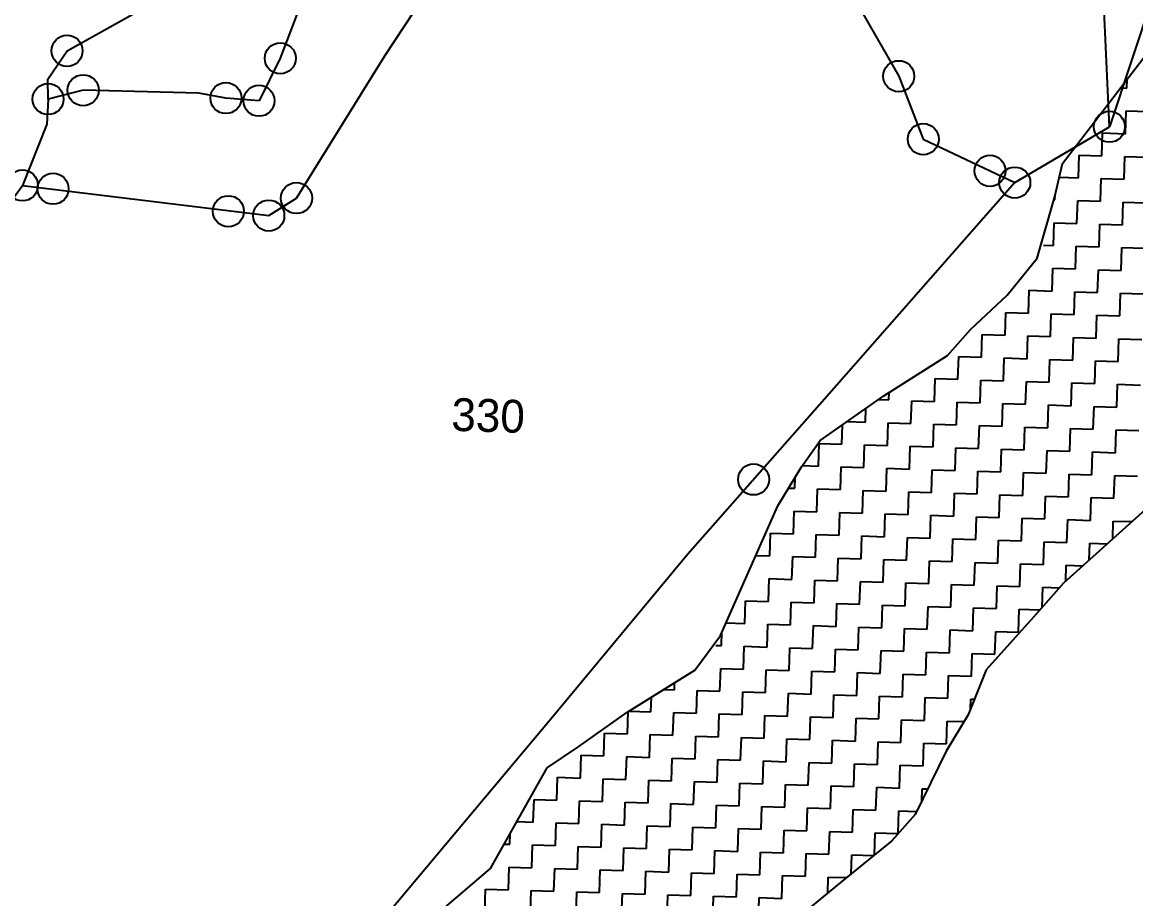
# Model space of a CAD drawing. Header units: metres. Extents: x 289133 to 292218, y 2093453 to 2100632.
# Drawn here: x 289683.1 to 290006.2, y 2094328.5 to 2094582.9 of the extents above; entities that cross this region are included whole.
import ezdxf
from ezdxf.enums import TextEntityAlignment as Align

# ---------------------------------------------------------------- set-up
doc = ezdxf.new("R2010")
doc.units = ezdxf.units.M
doc.header["$MEASUREMENT"] = 0
for name, color, linetype in [('POLY_HATCH', 12, 'Continuous'), ('POLY_PARCEL', 6, 'Continuous'), ('TEXT_PARCEL', 7, 'Continuous')]:
    doc.layers.add(name, color=color, linetype=linetype)
doc.styles.add('TEXT_MAP', font='', dxfattribs={"height": 1.8})
doc.styles.get('TEXT_MAP').set_extended_font_data('Kruti Dev 050')

msp = doc.modelspace()

# ---------------------------------------------------------------- linework, layer by layer
for centre in [(289696.06, 2094574.63), (289757.94, 2094572.45), (289937.42, 2094567.26), (289690.56, 2094560.61), (289700.75, 2094563.18), (289742.17, 2094560.92), (289751.77, 2094560.13), (289998.57, 2094552.58), (289944.54, 2094548.99), (289963.91, 2094539.79), (289683.11, 2094535.55), (289692, 2094534.59), (289971.1, 2094536.37), (289762.64, 2094531.88), (289742.88, 2094528.04), (289754.61, 2094526.78), (289895.3, 2094450.19)]:
    msp.add_circle(centre, 4.51)
at = {"layer": 'POLY_HATCH'}
for p, q in [((289984.94, 2094541.93), (290011.43, 2094576.51)), ((289982.7, 2094532.32), (289984.94, 2094541.93)), ((289977.61, 2094514.39), (289982.7, 2094532.32)), ((289968.88, 2094503.69), (289977.61, 2094514.39)), ((289958.23, 2094493.69), (289968.88, 2094503.69)), ((289951.53, 2094486.15), (289958.23, 2094493.69)), ((289933.07, 2094474.46), (289951.53, 2094486.15)), ((289914.58, 2094461.48), (289933.07, 2094474.46)), ((289909.17, 2094453.9), (289914.58, 2094461.48)), ((289902.35, 2094442.5), (289909.17, 2094453.9)), ((290013.73, 2094445.68), (289985.25, 2094420.12)), ((289885.66, 2094404.92), (289902.35, 2094442.5)), ((289985.25, 2094420.12), (289976.52, 2094410.17)), ((289976.52, 2094410.17), (289962.81, 2094394.97)), ((289878.24, 2094394.82), (289885.66, 2094404.92)), ((289870.33, 2094389.9), (289878.24, 2094394.82)), ((289962.81, 2094394.97), (289957.58, 2094381.9)), ((289858.47, 2094382.53), (289870.33, 2094389.9)), ((289844.6, 2094372.63), (289858.47, 2094382.53)), ((289957.58, 2094381.9), (289951.23, 2094371.28)), ((289835.36, 2094366.46), (289844.6, 2094372.63)), ((289951.23, 2094371.28), (289942.23, 2094352.92)), ((289818.94, 2094337.27), (289835.36, 2094366.46)), ((289942.23, 2094352.92), (289935.38, 2094345.32)), ((289935.38, 2094345.32), (289920.56, 2094333.16)), ((289803.67, 2094324.19), (289818.94, 2094337.27)), ((289920.56, 2094333.16), (289910.68, 2094325.05))]:
    msp.add_line(p, q, dxfattribs=at)
at = {"layer": 'POLY_HATCH', "linetype": 'Continuous'}
for p, q in [((290003.63, 2094563.8), (290003.71, 2094566.44)), ((290001.74, 2094563.86), (290003.63, 2094563.8)), ((289996.79, 2094557.4), (289996.81, 2094557.4)), ((289996.81, 2094557.4), (289996.81, 2094557.43)), ((290003.21, 2094550.57), (290003.42, 2094557.19)), ((290003.42, 2094557.19), (290010.04, 2094556.98)), ((289996.39, 2094544.17), (289996.6, 2094550.78)), ((289996.6, 2094550.78), (290003.21, 2094550.57)), ((289989.57, 2094537.76), (289989.78, 2094544.37)), ((289989.78, 2094544.37), (289996.39, 2094544.17)), ((290002.8, 2094537.34), (290003.01, 2094543.96)), ((290003.01, 2094543.96), (290009.62, 2094543.75)), ((289984.01, 2094537.93), (289989.57, 2094537.76)), ((289995.97, 2094530.94), (289996.18, 2094537.55)), ((289996.18, 2094537.55), (290002.8, 2094537.34)), ((289982.74, 2094531.35), (289982.79, 2094532.7)), ((289982.48, 2094531.36), (289982.74, 2094531.35)), ((289989.15, 2094524.53), (289989.36, 2094531.14)), ((289989.36, 2094531.14), (289995.97, 2094530.94)), ((290002.38, 2094524.11), (290002.59, 2094530.73)), ((290002.59, 2094530.73), (290009.21, 2094530.52)), ((289982.33, 2094518.12), (289982.54, 2094524.74)), ((289982.54, 2094524.74), (289989.15, 2094524.53)), ((289995.56, 2094517.71), (289995.77, 2094524.32)), ((289995.77, 2094524.32), (290002.38, 2094524.11)), ((289979.41, 2094518.21), (289982.33, 2094518.12)), ((289988.74, 2094511.3), (289988.94, 2094517.91)), ((289988.94, 2094517.91), (289995.56, 2094517.71)), ((290001.97, 2094510.88), (290002.17, 2094517.5)), ((290002.17, 2094517.5), (290008.79, 2094517.29)), ((289975.43, 2094511.72), (289975.51, 2094511.72)), ((289975.51, 2094511.72), (289975.51, 2094511.82)), ((289981.91, 2094504.89), (289982.12, 2094511.51)), ((289982.12, 2094511.51), (289988.74, 2094511.3)), ((289995.14, 2094504.48), (289995.35, 2094511.09)), ((289995.35, 2094511.09), (290001.97, 2094510.88)), ((289975.09, 2094498.48), (289975.3, 2094505.1)), ((289975.3, 2094505.1), (289981.91, 2094504.89)), ((289988.32, 2094498.07), (289988.53, 2094504.68)), ((289988.53, 2094504.68), (289995.14, 2094504.48)), ((290001.55, 2094497.65), (290001.76, 2094504.27)), ((290001.76, 2094504.27), (290008.37, 2094504.06)), ((289968.27, 2094492.08), (289968.47, 2094498.69)), ((289968.47, 2094498.69), (289975.09, 2094498.48)), ((289981.5, 2094491.66), (289981.7, 2094498.28)), ((289981.7, 2094498.28), (289988.32, 2094498.07)), ((289994.73, 2094491.25), (289994.93, 2094497.86)), ((289994.93, 2094497.86), (290001.55, 2094497.65)), ((289961.44, 2094485.67), (289961.65, 2094492.29)), ((289961.65, 2094492.29), (289968.27, 2094492.08)), ((289974.67, 2094485.25), (289974.88, 2094491.87)), ((289974.88, 2094491.87), (289981.5, 2094491.66)), ((289987.9, 2094484.84), (289988.11, 2094491.45)), ((289988.11, 2094491.45), (289994.73, 2094491.25)), ((290001.13, 2094484.42), (290001.34, 2094491.04)), ((290001.34, 2094491.04), (290007.96, 2094490.83)), ((289954.62, 2094479.26), (289954.83, 2094485.88)), ((289954.83, 2094485.88), (289961.44, 2094485.67)), ((289967.85, 2094478.85), (289968.06, 2094485.46)), ((289968.06, 2094485.46), (289974.67, 2094485.25)), ((289981.08, 2094478.43), (289981.29, 2094485.05)), ((289981.29, 2094485.05), (289987.9, 2094484.84)), ((289994.31, 2094478.01), (289994.52, 2094484.63)), ((289994.52, 2094484.63), (290001.13, 2094484.42)), ((289941.31, 2094479.68), (289941.39, 2094479.68)), ((289941.39, 2094479.68), (289941.39, 2094479.73)), ((289947.8, 2094472.86), (289948, 2094479.47)), ((289948, 2094479.47), (289954.62, 2094479.26)), ((289961.03, 2094472.44), (289961.23, 2094479.06)), ((289961.23, 2094479.06), (289967.85, 2094478.85)), ((289974.26, 2094472.02), (289974.46, 2094478.64)), ((289974.46, 2094478.64), (289981.08, 2094478.43)), ((289987.49, 2094471.61), (289987.69, 2094478.22)), ((289987.69, 2094478.22), (289994.31, 2094478.01)), ((290000.72, 2094471.19), (290000.93, 2094477.81)), ((290000.93, 2094477.81), (290007.54, 2094477.6)), ((289934.57, 2094473.27), (289934.63, 2094475.45)), ((289931.51, 2094473.37), (289934.57, 2094473.27)), ((289940.97, 2094466.45), (289941.18, 2094473.06)), ((289941.18, 2094473.06), (289947.8, 2094472.86)), ((289954.2, 2094466.03), (289954.41, 2094472.65)), ((289954.41, 2094472.65), (289961.03, 2094472.44)), ((289967.43, 2094465.62), (289967.64, 2094472.23)), ((289967.64, 2094472.23), (289974.26, 2094472.02)), ((289980.66, 2094465.2), (289980.87, 2094471.82)), ((289980.87, 2094471.82), (289987.49, 2094471.61)), ((289993.89, 2094464.78), (289994.1, 2094471.4)), ((289994.1, 2094471.4), (290000.72, 2094471.19)), ((289927.74, 2094466.87), (289927.87, 2094470.81)), ((289920.92, 2094460.46), (289921.1, 2094466.06)), ((289922.48, 2094467.03), (289927.74, 2094466.87)), ((289934.15, 2094460.04), (289934.36, 2094466.66)), ((289934.36, 2094466.66), (289940.97, 2094466.45)), ((289947.38, 2094459.63), (289947.59, 2094466.24)), ((289947.59, 2094466.24), (289954.2, 2094466.03)), ((289960.61, 2094459.21), (289960.82, 2094465.83)), ((289960.82, 2094465.83), (289967.43, 2094465.62)), ((289973.84, 2094458.79), (289974.05, 2094465.41)), ((289974.05, 2094465.41), (289980.66, 2094465.2)), ((289987.07, 2094458.38), (289987.28, 2094464.99)), ((289987.28, 2094464.99), (289993.89, 2094464.78)), ((290000.3, 2094457.96), (290000.51, 2094464.58)), ((290000.51, 2094464.58), (290007.12, 2094464.37)), ((289914.1, 2094454.05), (289914.3, 2094460.67)), ((289914.3, 2094460.67), (289920.92, 2094460.46)), ((289927.33, 2094453.64), (289927.53, 2094460.25)), ((289927.53, 2094460.25), (289934.15, 2094460.04)), ((289940.56, 2094453.22), (289940.76, 2094459.83)), ((289940.76, 2094459.83), (289947.38, 2094459.63)), ((289953.79, 2094452.8), (289953.99, 2094459.42)), ((289953.99, 2094459.42), (289960.61, 2094459.21)), ((289967.02, 2094452.39), (289967.22, 2094459)), ((289967.22, 2094459), (289973.84, 2094458.79)), ((289980.25, 2094451.97), (289980.46, 2094458.59)), ((289980.46, 2094458.59), (289987.07, 2094458.38)), ((289993.48, 2094451.55), (289993.69, 2094458.17)), ((289993.69, 2094458.17), (290000.3, 2094457.96)), ((289909.38, 2094454.2), (289914.1, 2094454.05)), ((289920.5, 2094447.23), (289920.71, 2094453.84)), ((289920.71, 2094453.84), (289927.33, 2094453.64)), ((289933.73, 2094446.81), (289933.94, 2094453.43)), ((289933.94, 2094453.43), (289940.56, 2094453.22)), ((289946.96, 2094446.4), (289947.17, 2094453.01)), ((289947.17, 2094453.01), (289953.79, 2094452.8)), ((289960.19, 2094445.98), (289960.4, 2094452.59)), ((289960.4, 2094452.59), (289967.02, 2094452.39)), ((289973.42, 2094445.56), (289973.63, 2094452.18)), ((289973.63, 2094452.18), (289980.25, 2094451.97)), ((289986.65, 2094445.15), (289986.86, 2094451.76)), ((289986.86, 2094451.76), (289993.48, 2094451.55)), ((289907.27, 2094447.64), (289907.37, 2094450.9)), ((289999.88, 2094444.73), (290000.09, 2094451.35)), ((290000.09, 2094451.35), (290006.71, 2094451.14)), ((289905.46, 2094447.7), (289907.27, 2094447.64)), ((289913.68, 2094440.82), (289913.89, 2094447.44)), ((289913.89, 2094447.44), (289920.5, 2094447.23)), ((289926.91, 2094440.41), (289927.12, 2094447.02)), ((289927.12, 2094447.02), (289933.73, 2094446.81)), ((289940.14, 2094439.99), (289940.35, 2094446.6)), ((289940.35, 2094446.6), (289946.96, 2094446.4)), ((289953.37, 2094439.57), (289953.58, 2094446.19)), ((289953.58, 2094446.19), (289960.19, 2094445.98)), ((289966.6, 2094439.16), (289966.81, 2094445.77)), ((289966.81, 2094445.77), (289973.42, 2094445.56)), ((289979.83, 2094438.74), (289980.04, 2094445.36)), ((289980.04, 2094445.36), (289986.65, 2094445.15)), ((289993.06, 2094438.32), (289993.27, 2094444.94)), ((289993.27, 2094444.94), (289999.88, 2094444.73)), ((289906.86, 2094434.41), (289907.06, 2094441.03)), ((289907.06, 2094441.03), (289913.68, 2094440.82)), ((289920.09, 2094434), (289920.29, 2094440.61)), ((289920.29, 2094440.61), (289926.91, 2094440.41)), ((289933.32, 2094433.58), (289933.52, 2094440.2)), ((289933.52, 2094440.2), (289940.14, 2094439.99)), ((289946.55, 2094433.17), (289946.76, 2094439.78)), ((289946.76, 2094439.78), (289953.37, 2094439.57)), ((289959.78, 2094432.75), (289959.99, 2094439.36)), ((289959.99, 2094439.36), (289966.6, 2094439.16)), ((289973.01, 2094432.33), (289973.22, 2094438.95)), ((289973.22, 2094438.95), (289979.83, 2094438.74)), ((289986.24, 2094431.92), (289986.45, 2094438.53)), ((289986.45, 2094438.53), (289993.06, 2094438.32)), ((289999.51, 2094432.92), (289999.68, 2094438.12)), ((289999.68, 2094438.12), (290005.11, 2094437.94)), ((289900.03, 2094428.01), (289900.24, 2094434.62)), ((289900.24, 2094434.62), (289906.86, 2094434.41)), ((289913.26, 2094427.59), (289913.47, 2094434.21)), ((289913.47, 2094434.21), (289920.09, 2094434)), ((289926.49, 2094427.17), (289926.7, 2094433.79)), ((289926.7, 2094433.79), (289933.32, 2094433.58)), ((289939.72, 2094426.76), (289939.93, 2094433.37)), ((289939.93, 2094433.37), (289946.55, 2094433.17)), ((289952.95, 2094426.34), (289953.16, 2094432.96)), ((289953.16, 2094432.96), (289959.78, 2094432.75)), ((289966.18, 2094425.93), (289966.39, 2094432.54)), ((289966.39, 2094432.54), (289973.01, 2094432.33)), ((289979.41, 2094425.51), (289979.62, 2094432.13)), ((289979.62, 2094432.13), (289986.24, 2094431.92)), ((289992.7, 2094426.81), (289992.85, 2094431.71)), ((289992.85, 2094431.71), (289997.98, 2094431.55)), ((289895.97, 2094428.14), (289900.03, 2094428.01)), ((289906.44, 2094421.18), (289906.65, 2094427.8)), ((289906.65, 2094427.8), (289913.26, 2094427.59)), ((289919.67, 2094420.77), (289919.88, 2094427.38)), ((289919.88, 2094427.38), (289926.49, 2094427.17)), ((289932.9, 2094420.35), (289933.11, 2094426.97)), ((289933.11, 2094426.97), (289939.72, 2094426.76)), ((289946.13, 2094419.94), (289946.34, 2094426.55)), ((289946.34, 2094426.55), (289952.95, 2094426.34)), ((289959.36, 2094419.52), (289959.57, 2094426.13)), ((289959.57, 2094426.13), (289966.18, 2094425.93)), ((289972.59, 2094419.1), (289972.8, 2094425.72)), ((289972.8, 2094425.72), (289979.41, 2094425.51)), ((289985.88, 2094420.69), (289986.03, 2094425.3)), ((289986.03, 2094425.3), (289990.85, 2094425.15)), ((289893.07, 2094421.6), (289893.21, 2094421.6)), ((289893.21, 2094421.6), (289893.22, 2094421.93)), ((289899.62, 2094414.78), (289899.82, 2094421.39)), ((289899.82, 2094421.39), (289906.44, 2094421.18)), ((289912.85, 2094414.36), (289913.05, 2094420.98)), ((289913.05, 2094420.98), (289919.67, 2094420.77)), ((289926.08, 2094413.94), (289926.29, 2094420.56)), ((289926.29, 2094420.56), (289932.9, 2094420.35)), ((289939.31, 2094413.53), (289939.52, 2094420.14)), ((289939.52, 2094420.14), (289946.13, 2094419.94)), ((289952.54, 2094413.11), (289952.75, 2094419.73)), ((289952.75, 2094419.73), (289959.36, 2094419.52)), ((289965.77, 2094412.7), (289965.98, 2094419.31)), ((289965.98, 2094419.31), (289972.59, 2094419.1)), ((289979.02, 2094413.02), (289979.21, 2094418.89)), ((289979.21, 2094418.89), (289984.04, 2094418.74)), ((289892.79, 2094408.37), (289893, 2094414.99)), ((289893, 2094414.99), (289899.62, 2094414.78)), ((289906.02, 2094407.95), (289906.23, 2094414.57)), ((289906.23, 2094414.57), (289912.85, 2094414.36)), ((289919.25, 2094407.54), (289919.46, 2094414.15)), ((289919.46, 2094414.15), (289926.08, 2094413.94)), ((289932.48, 2094407.12), (289932.69, 2094413.74)), ((289932.69, 2094413.74), (289939.31, 2094413.53)), ((289945.71, 2094406.71), (289945.92, 2094413.32)), ((289945.92, 2094413.32), (289952.54, 2094413.11)), ((289958.94, 2094406.29), (289959.15, 2094412.9)), ((289959.15, 2094412.9), (289965.77, 2094412.7)), ((289972.18, 2094405.87), (289972.38, 2094412.49)), ((289972.38, 2094412.49), (289978.38, 2094412.3)), ((289887.27, 2094408.54), (289892.79, 2094408.37)), ((289899.2, 2094401.55), (289899.41, 2094408.16)), ((289899.41, 2094408.16), (289906.02, 2094407.95)), ((289912.43, 2094401.13), (289912.64, 2094407.75)), ((289912.64, 2094407.75), (289919.25, 2094407.54)), ((289925.66, 2094400.71), (289925.87, 2094407.33)), ((289925.87, 2094407.33), (289932.48, 2094407.12)), ((289938.89, 2094400.3), (289939.1, 2094406.91)), ((289939.1, 2094406.91), (289945.71, 2094406.71)), ((289952.12, 2094399.88), (289952.33, 2094406.5)), ((289952.33, 2094406.5), (289958.94, 2094406.29)), ((289885.97, 2094401.96), (289886.09, 2094405.88)), ((289965.35, 2094399.47), (289965.56, 2094406.08)), ((289965.56, 2094406.08), (289972.18, 2094405.87)), ((289884.37, 2094402.01), (289885.97, 2094401.96)), ((289892.38, 2094395.14), (289892.59, 2094401.76)), ((289892.59, 2094401.76), (289899.2, 2094401.55)), ((289905.61, 2094394.72), (289905.82, 2094401.34)), ((289905.82, 2094401.34), (289912.43, 2094401.13)), ((289918.84, 2094394.31), (289919.05, 2094400.92)), ((289919.05, 2094400.92), (289925.66, 2094400.71)), ((289932.07, 2094393.89), (289932.28, 2094400.51)), ((289932.28, 2094400.51), (289938.89, 2094400.3)), ((289945.3, 2094393.47), (289945.51, 2094400.09)), ((289945.51, 2094400.09), (289952.12, 2094399.88)), ((289958.53, 2094393.06), (289958.74, 2094399.67)), ((289958.74, 2094399.67), (289965.35, 2094399.47)), ((289885.55, 2094388.73), (289885.76, 2094395.35)), ((289885.76, 2094395.35), (289892.38, 2094395.14)), ((289898.78, 2094388.32), (289898.99, 2094394.93)), ((289898.99, 2094394.93), (289905.61, 2094394.72)), ((289912.01, 2094387.9), (289912.22, 2094394.52)), ((289912.22, 2094394.52), (289918.84, 2094394.31)), ((289925.24, 2094387.48), (289925.45, 2094394.1)), ((289925.45, 2094394.1), (289932.07, 2094393.89)), ((289938.47, 2094387.07), (289938.68, 2094393.68)), ((289938.68, 2094393.68), (289945.3, 2094393.47)), ((289872.32, 2094389.15), (289872.39, 2094391.18)), ((289951.71, 2094386.65), (289951.91, 2094393.27)), ((289951.91, 2094393.27), (289958.53, 2094393.06)), ((289865.5, 2094382.74), (289865.63, 2094386.98)), ((289869.28, 2094389.24), (289872.32, 2094389.15)), ((289878.73, 2094382.33), (289878.94, 2094388.94)), ((289878.94, 2094388.94), (289885.55, 2094388.73)), ((289891.96, 2094381.91), (289892.17, 2094388.52)), ((289892.17, 2094388.52), (289898.78, 2094388.32)), ((289905.19, 2094381.49), (289905.4, 2094388.11)), ((289905.4, 2094388.11), (289912.01, 2094387.9)), ((289918.42, 2094381.08), (289918.63, 2094387.69)), ((289918.63, 2094387.69), (289925.24, 2094387.48)), ((289931.65, 2094380.66), (289931.86, 2094387.28)), ((289931.86, 2094387.28), (289938.47, 2094387.07)), ((289944.88, 2094380.24), (289945.09, 2094386.86)), ((289945.09, 2094386.86), (289951.71, 2094386.65)), ((289958.23, 2094383.52), (289958.32, 2094386.44)), ((289958.32, 2094386.44), (289959.38, 2094386.41)), ((289858.68, 2094376.34), (289858.88, 2094382.78)), ((289859.14, 2094382.94), (289865.5, 2094382.74)), ((289871.91, 2094375.92), (289872.12, 2094382.53)), ((289872.12, 2094382.53), (289878.73, 2094382.33)), ((289885.14, 2094375.5), (289885.35, 2094382.12)), ((289885.35, 2094382.12), (289891.96, 2094381.91)), ((289898.37, 2094375.09), (289898.58, 2094381.7)), ((289898.58, 2094381.7), (289905.19, 2094381.49)), ((289911.6, 2094374.67), (289911.81, 2094381.29)), ((289911.81, 2094381.29), (289918.42, 2094381.08)), ((289924.83, 2094374.25), (289925.04, 2094380.87)), ((289925.04, 2094380.87), (289931.65, 2094380.66)), ((289938.06, 2094373.84), (289938.27, 2094380.45)), ((289938.27, 2094380.45), (289944.88, 2094380.24)), ((289951.29, 2094373.42), (289951.5, 2094380.04)), ((289951.5, 2094380.04), (289956.37, 2094379.88)), ((289851.85, 2094369.93), (289852.06, 2094376.54)), ((289852.06, 2094376.54), (289858.68, 2094376.34)), ((289865.08, 2094369.51), (289865.29, 2094376.13)), ((289865.29, 2094376.13), (289871.91, 2094375.92)), ((289878.31, 2094369.1), (289878.52, 2094375.71)), ((289878.52, 2094375.71), (289885.14, 2094375.5)), ((289891.54, 2094368.68), (289891.75, 2094375.29)), ((289891.75, 2094375.29), (289898.37, 2094375.09)), ((289904.77, 2094368.26), (289904.98, 2094374.88)), ((289904.98, 2094374.88), (289911.6, 2094374.67)), ((289918.01, 2094367.85), (289918.21, 2094374.46)), ((289918.21, 2094374.46), (289924.83, 2094374.25)), ((289931.24, 2094367.43), (289931.44, 2094374.05)), ((289931.44, 2094374.05), (289938.06, 2094373.84)), ((289944.47, 2094367.01), (289944.67, 2094373.63)), ((289944.67, 2094373.63), (289951.29, 2094373.42)), ((289845.03, 2094363.52), (289845.24, 2094370.14)), ((289845.24, 2094370.14), (289851.85, 2094369.93)), ((289858.26, 2094363.1), (289858.47, 2094369.72)), ((289858.47, 2094369.72), (289865.08, 2094369.51)), ((289871.49, 2094362.69), (289871.7, 2094369.3)), ((289871.7, 2094369.3), (289878.31, 2094369.1)), ((289884.72, 2094362.27), (289884.93, 2094368.89)), ((289884.93, 2094368.89), (289891.54, 2094368.68)), ((289897.95, 2094361.86), (289898.16, 2094368.47)), ((289898.16, 2094368.47), (289904.77, 2094368.26)), ((289911.18, 2094361.44), (289911.39, 2094368.05)), ((289911.39, 2094368.05), (289918.01, 2094367.85)), ((289924.41, 2094361.02), (289924.62, 2094367.64)), ((289924.62, 2094367.64), (289931.24, 2094367.43)), ((289937.64, 2094360.61), (289937.85, 2094367.22)), ((289937.85, 2094367.22), (289944.47, 2094367.01)), ((289838.21, 2094357.11), (289838.42, 2094363.73)), ((289838.42, 2094363.73), (289845.03, 2094363.52)), ((289851.44, 2094356.7), (289851.65, 2094363.31)), ((289851.65, 2094363.31), (289858.26, 2094363.1)), ((289864.67, 2094356.28), (289864.88, 2094362.9)), ((289864.88, 2094362.9), (289871.49, 2094362.69)), ((289877.9, 2094355.87), (289878.11, 2094362.48)), ((289878.11, 2094362.48), (289884.72, 2094362.27)), ((289891.13, 2094355.45), (289891.34, 2094362.06)), ((289891.34, 2094362.06), (289897.95, 2094361.86)), ((289904.36, 2094355.03), (289904.57, 2094361.65)), ((289904.57, 2094361.65), (289911.18, 2094361.44)), ((289917.59, 2094354.62), (289917.8, 2094361.23)), ((289917.8, 2094361.23), (289924.41, 2094361.02)), ((289930.82, 2094354.2), (289931.03, 2094360.82)), ((289931.03, 2094360.82), (289937.64, 2094360.61)), ((289944.14, 2094356.82), (289944.26, 2094360.4)), ((289944.26, 2094360.4), (289945.87, 2094360.35)), ((289831.38, 2094350.71), (289831.59, 2094357.32)), ((289831.59, 2094357.32), (289838.21, 2094357.11)), ((289844.61, 2094350.29), (289844.82, 2094356.91)), ((289844.82, 2094356.91), (289851.44, 2094356.7)), ((289857.84, 2094349.87), (289858.05, 2094356.49)), ((289858.05, 2094356.49), (289864.67, 2094356.28)), ((289871.07, 2094349.46), (289871.28, 2094356.07)), ((289871.28, 2094356.07), (289877.9, 2094355.87)), ((289884.3, 2094349.04), (289884.51, 2094355.66)), ((289884.51, 2094355.66), (289891.13, 2094355.45)), ((289897.54, 2094348.63), (289897.74, 2094355.24)), ((289897.74, 2094355.24), (289904.36, 2094355.03)), ((289910.77, 2094348.21), (289910.97, 2094354.82)), ((289910.97, 2094354.82), (289917.59, 2094354.62)), ((289924, 2094347.79), (289924.2, 2094354.41)), ((289924.2, 2094354.41), (289930.82, 2094354.2)), ((289937.23, 2094347.38), (289937.43, 2094353.99)), ((289937.43, 2094353.99), (289942.68, 2094353.83)), ((289826.58, 2094350.86), (289831.38, 2094350.71)), ((289837.79, 2094343.88), (289838, 2094350.5)), ((289838, 2094350.5), (289844.61, 2094350.29)), ((289851.02, 2094343.47), (289851.23, 2094350.08)), ((289851.23, 2094350.08), (289857.84, 2094349.87)), ((289864.25, 2094343.05), (289864.46, 2094349.67)), ((289864.46, 2094349.67), (289871.07, 2094349.46)), ((289877.48, 2094342.63), (289877.69, 2094349.25)), ((289877.69, 2094349.25), (289884.3, 2094349.04)), ((289890.71, 2094342.22), (289890.92, 2094348.83)), ((289890.92, 2094348.83), (289897.54, 2094348.63)), ((289903.94, 2094341.8), (289904.15, 2094348.42)), ((289904.15, 2094348.42), (289910.77, 2094348.21)), ((289824.56, 2094344.3), (289824.66, 2094347.45)), ((289917.17, 2094341.39), (289917.38, 2094348)), ((289917.38, 2094348), (289924, 2094347.79)), ((289930.41, 2094341.24), (289930.61, 2094347.59)), ((289930.61, 2094347.59), (289937.23, 2094347.38)), ((289822.92, 2094344.35), (289824.56, 2094344.3)), ((289830.97, 2094337.48), (289831.18, 2094344.09)), ((289831.18, 2094344.09), (289837.79, 2094343.88)), ((289844.2, 2094337.06), (289844.41, 2094343.68)), ((289844.41, 2094343.68), (289851.02, 2094343.47)), ((289857.43, 2094336.64), (289857.64, 2094343.26)), ((289857.64, 2094343.26), (289864.25, 2094343.05)), ((289870.66, 2094336.23), (289870.87, 2094342.84)), ((289870.87, 2094342.84), (289877.48, 2094342.63)), ((289883.89, 2094335.81), (289884.1, 2094342.43)), ((289884.1, 2094342.43), (289890.71, 2094342.22)), ((289897.12, 2094335.4), (289897.33, 2094342.01)), ((289897.33, 2094342.01), (289903.94, 2094341.8)), ((289910.35, 2094334.98), (289910.56, 2094341.59)), ((289910.56, 2094341.59), (289917.17, 2094341.39)), ((289923.61, 2094335.67), (289923.79, 2094341.18)), ((289923.79, 2094341.18), (289930.09, 2094340.98)), ((289824.14, 2094331.07), (289824.35, 2094337.68)), ((289824.35, 2094337.68), (289830.97, 2094337.48)), ((289837.37, 2094330.65), (289837.58, 2094337.27)), ((289837.58, 2094337.27), (289844.2, 2094337.06)), ((289850.6, 2094330.24), (289850.81, 2094336.85)), ((289850.81, 2094336.85), (289857.43, 2094336.64)), ((289863.84, 2094329.82), (289864.04, 2094336.44)), ((289864.04, 2094336.44), (289870.66, 2094336.23)), ((289877.07, 2094329.4), (289877.27, 2094336.02)), ((289877.27, 2094336.02), (289883.89, 2094335.81)), ((289890.3, 2094328.99), (289890.5, 2094335.6)), ((289890.5, 2094335.6), (289897.12, 2094335.4)), ((289903.53, 2094328.57), (289903.73, 2094335.19)), ((289903.73, 2094335.19), (289910.35, 2094334.98)), ((289916.82, 2094330.09), (289916.96, 2094334.77)), ((289916.96, 2094334.77), (289922.32, 2094334.6)), ((289817.32, 2094324.66), (289817.53, 2094331.28)), ((289817.53, 2094331.28), (289824.14, 2094331.07)), ((289830.55, 2094324.25), (289830.76, 2094330.86)), ((289830.76, 2094330.86), (289837.37, 2094330.65)), ((289843.78, 2094323.83), (289843.99, 2094330.45)), ((289843.99, 2094330.45), (289850.6, 2094330.24)), ((289857.01, 2094323.41), (289857.22, 2094330.03)), ((289857.22, 2094330.03), (289863.84, 2094329.82)), ((289870.24, 2094323), (289870.45, 2094329.61)), ((289870.45, 2094329.61), (289877.07, 2094329.4)), ((289883.47, 2094322.58), (289883.68, 2094329.2)), ((289883.68, 2094329.2), (289890.3, 2094328.99)), ((289896.7, 2094322.17), (289896.91, 2094328.78)), ((289896.91, 2094328.78), (289903.53, 2094328.57))]:
    msp.add_line(p, q, dxfattribs=at)
at = {"layer": 'POLY_PARCEL'}
for p, q in [((290036.63, 2094667.22), (289998.57, 2094552.58)), ((289788.25, 2094573.14), (289832.23, 2094639.84)), ((289778.93, 2094627.6), (289757.94, 2094572.45)), ((289998.57, 2094552.58), (289996.6, 2094597.15)), ((289921.23, 2094595.67), (289937.42, 2094567.26)), ((289696.06, 2094574.63), (289719.33, 2094587.62)), ((289690.51, 2094566.39), (289696.06, 2094574.63)), ((289757.94, 2094572.45), (289751.77, 2094560.13)), ((289762.64, 2094531.88), (289788.25, 2094573.14)), ((289690.56, 2094560.61), (289690.51, 2094566.39)), ((289937.42, 2094567.26), (289944.54, 2094548.99)), ((289700.75, 2094563.18), (289690.56, 2094560.61)), ((289734.28, 2094562.37), (289700.75, 2094563.18)), ((289742.17, 2094560.92), (289734.28, 2094562.37)), ((289690.56, 2094560.61), (289690.17, 2094553.37)), ((289751.77, 2094560.13), (289742.17, 2094560.92)), ((289690.17, 2094553.37), (289683.11, 2094535.55)), ((289971.1, 2094536.37), (289998.57, 2094552.58)), ((289944.54, 2094548.99), (289971.1, 2094536.37)), ((289971.1, 2094536.37), (289915.87, 2094473.48)), ((289679.43, 2094530.46), (289683.11, 2094535.55)), ((289683.11, 2094535.55), (289754.61, 2094526.78)), ((289754.61, 2094526.78), (289762.64, 2094531.88)), ((289915.87, 2094473.48), (289876.19, 2094428.54)), ((289876.19, 2094428.54), (289836.92, 2094381.18)), ((289836.92, 2094381.18), (289751.56, 2094279.31))]:
    msp.add_line(p, q, dxfattribs=at)

# ---------------------------------------------------------------- texts
at = {"layer": 'TEXT_PARCEL', "style": 'TEXT_MAP'}
msp.add_text('330', height=9.531, rotation=358.1979, dxfattribs=at).set_placement((289818.28, 2094468.77), align=Align.MIDDLE)

doc.saveas('drawing.dxf')
